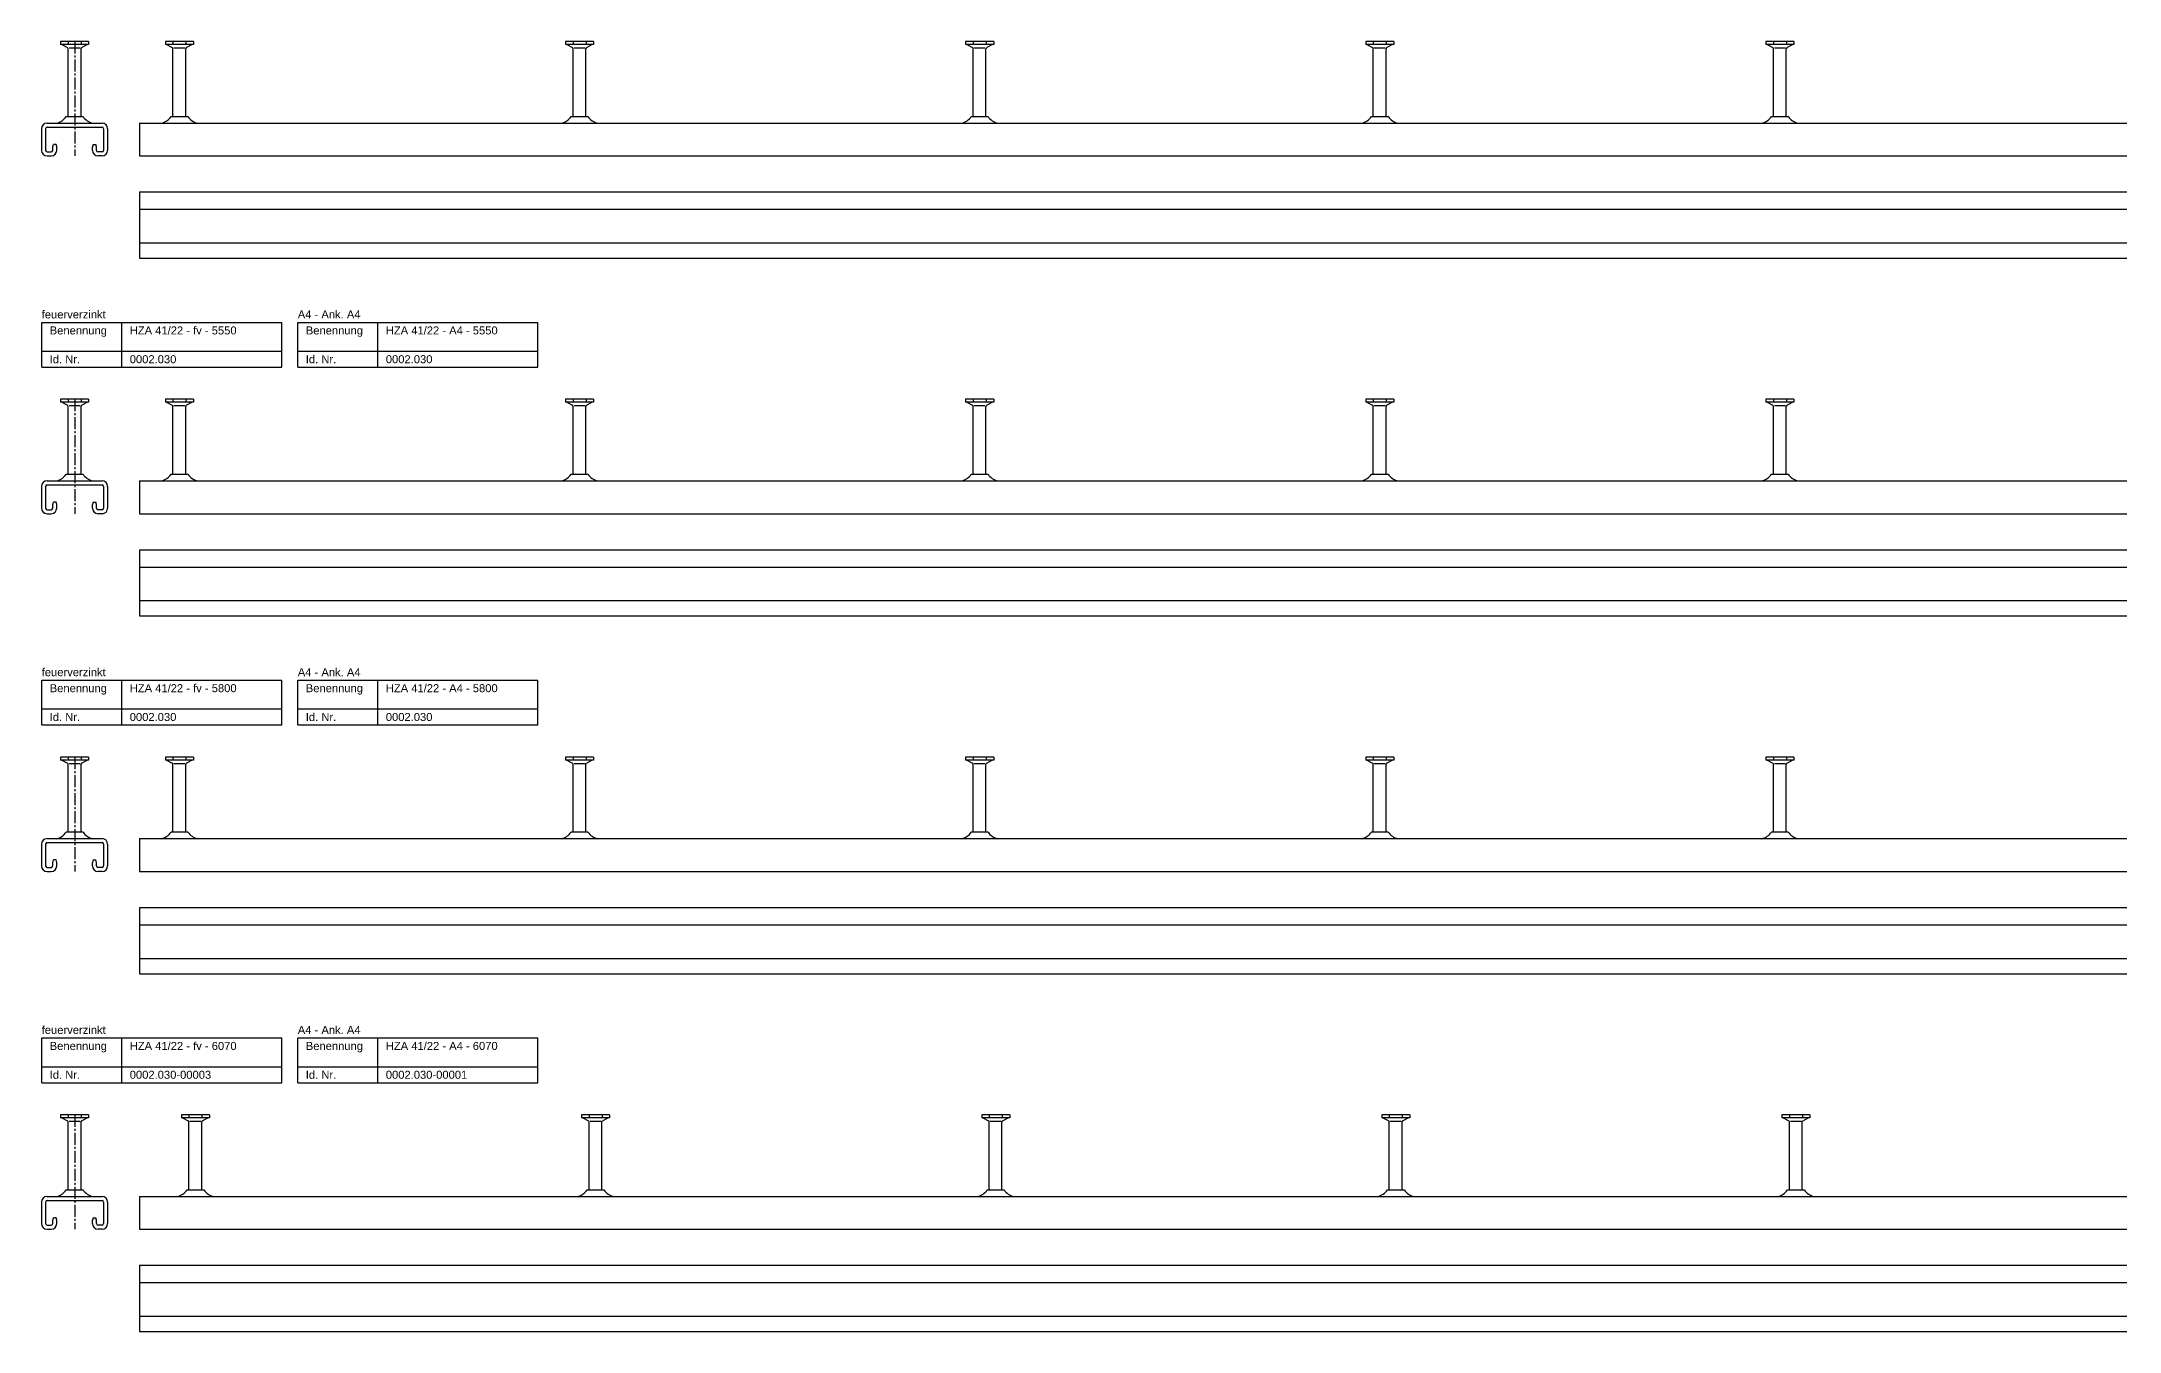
# Model space of a CAD drawing. Header units: millimetres. Extents: x -218 to 5913, y -3930 to 2743.
# Drawn here: x -218 to 1080, y -3930 to -3124 of the extents above; entities that cross this region are included whole.
import ezdxf

# ---------------------------------------------------------------- set-up
doc = ezdxf.new("R2010")
doc.units = ezdxf.units.MM
doc.header["$LTSCALE"] = 10
doc.linetypes.add('MITTE2', pattern=[1.125, 0.75, -0.125, 0.125, -0.125])
doc.layers.add('HALFEN', color=2, linetype='CONTINUOUS')
doc.styles.add('ARIAL50', font='ARIAL.TTF', dxfattribs={"height": 5})

msp = doc.modelspace()

# ---------------------------------------------------------------- linework, layer by layer
at = {"layer": 'HALFEN'}
for p, q in [((-188.5, -3123.7), (-206, -3123.7)), ((-206, -3123.7), (-206, -3125.6)), ((-188.5, -3125.6), (-206, -3125.6)), ((-205.2, -3125.6), (-201.7, -3127.5)), ((-201.3, -3124), (-201.3, -3125.4)), ((-201.3, -3170.5), (-201.3, -3128.2)), ((-200.7, -3127.7), (-193.8, -3127.7)), ((-193.2, -3124), (-193.2, -3125.4)), ((-193.2, -3170.5), (-193.2, -3128.2)), ((-189.2, -3125.6), (-192.8, -3127.5)), ((-188.5, -3123.7), (-188.5, -3125.6)), ((-123, -3123.7), (-140.5, -3123.7)), ((-140.5, -3123.7), (-140.5, -3125.6)), ((-123, -3125.6), (-140.5, -3125.6)), ((-139.8, -3125.6), (-136.2, -3127.5)), ((-135.8, -3124), (-135.8, -3125.4)), ((-135.8, -3170.5), (-135.8, -3128.2)), ((-135.2, -3127.7), (-128.3, -3127.7)), ((-127.8, -3170.5), (-127.8, -3128.2)), ((-127.7, -3124), (-127.7, -3125.4)), ((-123.8, -3125.6), (-127.3, -3127.5)), ((-123, -3123.7), (-123, -3125.6)), ((127, -3123.7), (109.5, -3123.7)), ((109.5, -3123.7), (109.5, -3125.6)), ((127, -3125.6), (109.5, -3125.6)), ((110.2, -3125.6), (113.8, -3127.5)), ((114.2, -3124), (114.2, -3125.4)), ((114.2, -3170.5), (114.2, -3128.2)), ((114.8, -3127.7), (121.7, -3127.7)), ((122.2, -3170.5), (122.2, -3128.2)), ((122.3, -3124), (122.3, -3125.4)), ((126.2, -3125.6), (122.7, -3127.5)), ((127, -3123.7), (127, -3125.6)), ((377, -3123.7), (359.5, -3123.7)), ((359.5, -3123.7), (359.5, -3125.6)), ((377, -3125.6), (359.5, -3125.6)), ((360.2, -3125.6), (363.8, -3127.5)), ((364.2, -3124), (364.2, -3125.4)), ((364.2, -3170.5), (364.2, -3128.2)), ((364.8, -3127.7), (371.7, -3127.7)), ((372.2, -3170.5), (372.2, -3128.2)), ((372.3, -3124), (372.3, -3125.4)), ((376.2, -3125.6), (372.7, -3127.5)), ((377, -3123.7), (377, -3125.6)), ((627, -3123.7), (609.5, -3123.7)), ((609.5, -3123.7), (609.5, -3125.6)), ((627, -3125.6), (609.5, -3125.6)), ((610.2, -3125.6), (613.8, -3127.5)), ((614.2, -3124), (614.2, -3125.4)), ((614.2, -3170.5), (614.2, -3128.2)), ((614.8, -3127.7), (621.7, -3127.7)), ((622.2, -3170.5), (622.2, -3128.2)), ((622.3, -3124), (622.3, -3125.4)), ((626.2, -3125.6), (622.7, -3127.5)), ((627, -3123.7), (627, -3125.6)), ((859.5, -3123.7), (859.5, -3125.6)), ((877, -3123.7), (859.5, -3123.7)), ((877, -3125.6), (859.5, -3125.6)), ((860.2, -3125.6), (863.8, -3127.5)), ((864.2, -3124), (864.2, -3125.4)), ((864.2, -3170.5), (864.2, -3128.2)), ((864.8, -3127.7), (871.7, -3127.7)), ((872.2, -3170.5), (872.2, -3128.2)), ((872.3, -3124), (872.3, -3125.4)), ((876.3, -3125.6), (872.7, -3127.5)), ((877, -3123.7), (877, -3125.6)), ((-217.9, -3178.2), (-217.9, -3191.7)), ((-215.4, -3178.2), (-215.4, -3191.7)), ((-214.4, -3174.7), (-180.1, -3174.7)), ((-214.4, -3177.2), (-180.1, -3177.2)), ((-202.5, -3170.5), (-192, -3170.5)), ((-179.1, -3178.2), (-179.1, -3191.7)), ((-176.6, -3178.2), (-176.6, -3191.7)), ((-156.8, -3174.7), (5143.2, -3174.7)), ((-156.8, -3174.7), (-156.8, -3195.2)), ((-137, -3170.5), (-126.5, -3170.5)), ((113, -3170.5), (123.5, -3170.5)), ((363, -3170.5), (373.5, -3170.5)), ((613, -3170.5), (623.5, -3170.5)), ((863, -3170.5), (873.5, -3170.5)), ((-214.4, -3192.7), (-211.9, -3192.7)), ((-210.9, -3189.5), (-210.5, -3188)), ((-210.9, -3191.7), (-210.9, -3189.5)), ((-208.8, -3188), (-210.5, -3188)), ((-208.4, -3189.5), (-208.8, -3188)), ((-208.4, -3191.7), (-208.4, -3189.5)), ((-185.7, -3188), (-186.1, -3189.5)), ((-186.1, -3191.7), (-186.1, -3189.5)), ((-185.7, -3188), (-184, -3188)), ((-183.6, -3189.5), (-184, -3188)), ((-183.6, -3191.7), (-183.6, -3189.5)), ((-180.1, -3192.7), (-182.6, -3192.7)), ((-214.4, -3195.2), (-211.9, -3195.2)), ((-180.1, -3195.2), (-182.6, -3195.2)), ((-156.8, -3195.2), (5143.2, -3195.2)), ((-156.8, -3217.7), (5143.2, -3217.7)), ((-156.8, -3217.7), (-156.8, -3259.1)), ((-156.8, -3228.5), (5143.2, -3228.5)), ((-156.8, -3249.5), (5143.2, -3249.5)), ((-156.8, -3259.1), (5143.2, -3259.1)), ((-217.8, -3299.2), (-67.8, -3299.2)), ((-217.8, -3327.2), (-217.8, -3299.2)), ((-167.8, -3327.2), (-167.8, -3299.2)), ((-67.8, -3327.2), (-67.8, -3299.2)), ((-57.8, -3299.2), (92.2, -3299.2)), ((-57.8, -3327.2), (-57.8, -3299.2)), ((-7.8, -3327.2), (-7.8, -3299.2)), ((92.2, -3327.2), (92.2, -3299.2)), ((-217.8, -3317.2), (-67.8, -3317.2)), ((-57.8, -3317.2), (92.2, -3317.2)), ((-217.8, -3327.2), (-67.8, -3327.2)), ((-57.8, -3327.2), (92.2, -3327.2)), ((-188.5, -3347.2), (-206, -3347.2)), ((-206, -3347.2), (-206, -3349.1)), ((-188.5, -3349.1), (-206, -3349.1)), ((-205.2, -3349.1), (-201.7, -3351)), ((-201.3, -3347.5), (-201.3, -3348.9)), ((-193.2, -3347.5), (-193.2, -3348.9)), ((-189.2, -3349.1), (-192.8, -3351)), ((-188.5, -3347.2), (-188.5, -3349.1)), ((-123, -3347.2), (-140.5, -3347.2)), ((-140.5, -3347.2), (-140.5, -3349.1)), ((-123, -3349.1), (-140.5, -3349.1)), ((-139.8, -3349.1), (-136.2, -3351)), ((-135.8, -3347.5), (-135.8, -3348.9)), ((-127.7, -3347.5), (-127.7, -3348.9)), ((-123.8, -3349.1), (-127.3, -3351)), ((-123, -3347.2), (-123, -3349.1)), ((127, -3347.2), (109.5, -3347.2)), ((109.5, -3347.2), (109.5, -3349.1)), ((127, -3349.1), (109.5, -3349.1)), ((110.2, -3349.1), (113.8, -3351)), ((114.2, -3347.5), (114.2, -3348.9)), ((122.3, -3347.5), (122.3, -3348.9)), ((126.2, -3349.1), (122.7, -3351)), ((127, -3347.2), (127, -3349.1)), ((377, -3347.2), (359.5, -3347.2)), ((359.5, -3347.2), (359.5, -3349.1)), ((377, -3349.1), (359.5, -3349.1)), ((360.2, -3349.1), (363.8, -3351)), ((364.2, -3347.5), (364.2, -3348.9)), ((372.3, -3347.5), (372.3, -3348.9)), ((376.2, -3349.1), (372.7, -3351)), ((377, -3347.2), (377, -3349.1)), ((627, -3347.2), (609.5, -3347.2)), ((609.5, -3347.2), (609.5, -3349.1)), ((627, -3349.1), (609.5, -3349.1)), ((610.2, -3349.1), (613.8, -3351)), ((614.2, -3347.5), (614.2, -3348.9)), ((622.3, -3347.5), (622.3, -3348.9)), ((626.2, -3349.1), (622.7, -3351)), ((627, -3347.2), (627, -3349.1)), ((859.5, -3347.2), (859.5, -3349.1)), ((877, -3347.2), (859.5, -3347.2)), ((877, -3349.1), (859.5, -3349.1)), ((860.2, -3349.1), (863.8, -3351)), ((864.2, -3347.5), (864.2, -3348.9)), ((872.3, -3347.5), (872.3, -3348.9)), ((876.3, -3349.1), (872.7, -3351)), ((877, -3347.2), (877, -3349.1)), ((-201.3, -3394), (-201.3, -3351.7)), ((-200.7, -3351.2), (-193.8, -3351.2)), ((-193.2, -3394), (-193.2, -3351.7)), ((-135.8, -3394), (-135.8, -3351.7)), ((-135.2, -3351.2), (-128.3, -3351.2)), ((-127.8, -3394), (-127.8, -3351.7)), ((114.2, -3394), (114.2, -3351.7)), ((114.8, -3351.2), (121.7, -3351.2)), ((122.2, -3394), (122.2, -3351.7)), ((364.2, -3394), (364.2, -3351.7)), ((364.8, -3351.2), (371.7, -3351.2)), ((372.2, -3394), (372.2, -3351.7)), ((614.2, -3394), (614.2, -3351.7)), ((614.8, -3351.2), (621.7, -3351.2)), ((622.2, -3394), (622.2, -3351.7)), ((864.2, -3394), (864.2, -3351.7)), ((864.8, -3351.2), (871.7, -3351.2)), ((872.2, -3394), (872.2, -3351.7)), ((-214.4, -3398.2), (-180.1, -3398.2)), ((-214.4, -3400.7), (-180.1, -3400.7)), ((-202.5, -3394), (-192, -3394)), ((-156.8, -3398.2), (5393.2, -3398.2)), ((-156.8, -3398.2), (-156.8, -3418.7)), ((-137, -3394), (-126.5, -3394)), ((113, -3394), (123.5, -3394)), ((363, -3394), (373.5, -3394)), ((613, -3394), (623.5, -3394)), ((863, -3394), (873.5, -3394)), ((-217.9, -3401.7), (-217.9, -3415.2)), ((-215.4, -3401.7), (-215.4, -3415.2)), ((-210.9, -3413), (-210.5, -3411.5)), ((-210.9, -3415.2), (-210.9, -3413)), ((-208.8, -3411.5), (-210.5, -3411.5)), ((-208.4, -3413), (-208.8, -3411.5)), ((-208.4, -3415.2), (-208.4, -3413)), ((-185.7, -3411.5), (-186.1, -3413)), ((-186.1, -3415.2), (-186.1, -3413)), ((-185.7, -3411.5), (-184, -3411.5)), ((-183.6, -3413), (-184, -3411.5)), ((-183.6, -3415.2), (-183.6, -3413)), ((-179.1, -3401.7), (-179.1, -3415.2)), ((-176.6, -3401.7), (-176.6, -3415.2)), ((-214.4, -3416.2), (-211.9, -3416.2)), ((-214.4, -3418.7), (-211.9, -3418.7)), ((-180.1, -3416.2), (-182.6, -3416.2)), ((-180.1, -3418.7), (-182.6, -3418.7)), ((-156.8, -3418.7), (5393.2, -3418.7)), ((-156.8, -3441.2), (5393.2, -3441.2)), ((-156.8, -3441.2), (-156.8, -3482.6)), ((-156.8, -3452), (5393.2, -3452)), ((-156.8, -3473), (5393.2, -3473)), ((-156.8, -3482.6), (5393.2, -3482.6)), ((-217.8, -3522.7), (-67.8, -3522.7)), ((-217.8, -3550.7), (-217.8, -3522.7)), ((-167.8, -3550.7), (-167.8, -3522.7)), ((-67.8, -3550.7), (-67.8, -3522.7)), ((-57.8, -3522.7), (92.2, -3522.7)), ((-57.8, -3550.7), (-57.8, -3522.7)), ((-7.8, -3550.7), (-7.8, -3522.7)), ((92.2, -3550.7), (92.2, -3522.7)), ((-217.8, -3540.7), (-67.8, -3540.7)), ((-57.8, -3540.7), (92.2, -3540.7)), ((-217.8, -3550.7), (-67.8, -3550.7)), ((-57.8, -3550.7), (92.2, -3550.7)), ((-188.5, -3570.7), (-206, -3570.7)), ((-206, -3570.7), (-206, -3572.6)), ((-188.5, -3572.6), (-206, -3572.6)), ((-205.2, -3572.6), (-201.7, -3574.5)), ((-201.3, -3571), (-201.3, -3572.4)), ((-201.3, -3617.5), (-201.3, -3575.2)), ((-200.7, -3574.7), (-193.8, -3574.7)), ((-193.2, -3571), (-193.2, -3572.4)), ((-193.2, -3617.5), (-193.2, -3575.2)), ((-189.2, -3572.6), (-192.8, -3574.5)), ((-188.5, -3570.7), (-188.5, -3572.6)), ((-123, -3570.7), (-140.5, -3570.7)), ((-140.5, -3570.7), (-140.5, -3572.6)), ((-123, -3572.6), (-140.5, -3572.6)), ((-139.8, -3572.6), (-136.2, -3574.5)), ((-135.8, -3571), (-135.8, -3572.4)), ((-135.8, -3617.5), (-135.8, -3575.2)), ((-135.2, -3574.7), (-128.3, -3574.7)), ((-127.8, -3617.5), (-127.8, -3575.2)), ((-127.7, -3571), (-127.7, -3572.4)), ((-123.8, -3572.6), (-127.3, -3574.5)), ((-123, -3570.7), (-123, -3572.6)), ((127, -3570.7), (109.5, -3570.7)), ((109.5, -3570.7), (109.5, -3572.6)), ((127, -3572.6), (109.5, -3572.6)), ((110.2, -3572.6), (113.8, -3574.5)), ((114.2, -3571), (114.2, -3572.4)), ((114.2, -3617.5), (114.2, -3575.2)), ((114.8, -3574.7), (121.7, -3574.7)), ((122.2, -3617.5), (122.2, -3575.2)), ((122.3, -3571), (122.3, -3572.4)), ((126.2, -3572.6), (122.7, -3574.5)), ((127, -3570.7), (127, -3572.6)), ((377, -3570.7), (359.5, -3570.7)), ((359.5, -3570.7), (359.5, -3572.6)), ((377, -3572.6), (359.5, -3572.6)), ((360.2, -3572.6), (363.8, -3574.5)), ((364.2, -3571), (364.2, -3572.4)), ((364.2, -3617.5), (364.2, -3575.2)), ((364.8, -3574.7), (371.7, -3574.7)), ((372.2, -3617.5), (372.2, -3575.2)), ((372.3, -3571), (372.3, -3572.4)), ((376.2, -3572.6), (372.7, -3574.5)), ((377, -3570.7), (377, -3572.6)), ((627, -3570.7), (609.5, -3570.7)), ((609.5, -3570.7), (609.5, -3572.6)), ((627, -3572.6), (609.5, -3572.6)), ((610.2, -3572.6), (613.8, -3574.5)), ((614.2, -3571), (614.2, -3572.4)), ((614.2, -3617.5), (614.2, -3575.2)), ((614.8, -3574.7), (621.7, -3574.7)), ((622.2, -3617.5), (622.2, -3575.2)), ((622.3, -3571), (622.3, -3572.4)), ((626.2, -3572.6), (622.7, -3574.5)), ((627, -3570.7), (627, -3572.6)), ((859.5, -3570.7), (859.5, -3572.6)), ((877, -3570.7), (859.5, -3570.7)), ((877, -3572.6), (859.5, -3572.6)), ((860.2, -3572.6), (863.8, -3574.5)), ((864.2, -3571), (864.2, -3572.4)), ((864.2, -3617.5), (864.2, -3575.2)), ((864.8, -3574.7), (871.7, -3574.7)), ((872.2, -3617.5), (872.2, -3575.2)), ((872.3, -3571), (872.3, -3572.4)), ((876.3, -3572.6), (872.7, -3574.5)), ((877, -3570.7), (877, -3572.6)), ((-214.4, -3621.7), (-180.1, -3621.7)), ((-202.5, -3617.5), (-192, -3617.5)), ((-156.8, -3621.7), (5643.2, -3621.7)), ((-156.8, -3621.7), (-156.8, -3642.2)), ((-137, -3617.5), (-126.5, -3617.5)), ((113, -3617.5), (123.5, -3617.5)), ((363, -3617.5), (373.5, -3617.5)), ((613, -3617.5), (623.5, -3617.5)), ((863, -3617.5), (873.5, -3617.5)), ((-217.9, -3625.2), (-217.9, -3638.7)), ((-215.4, -3625.2), (-215.4, -3638.7)), ((-214.4, -3624.2), (-180.1, -3624.2)), ((-210.9, -3636.5), (-210.5, -3635)), ((-208.8, -3635), (-210.5, -3635)), ((-208.4, -3636.5), (-208.8, -3635)), ((-185.7, -3635), (-186.1, -3636.5)), ((-185.7, -3635), (-184, -3635)), ((-183.6, -3636.5), (-184, -3635)), ((-179.1, -3625.2), (-179.1, -3638.7)), ((-176.6, -3625.2), (-176.6, -3638.7)), ((-214.4, -3639.7), (-211.9, -3639.7)), ((-214.4, -3642.2), (-211.9, -3642.2)), ((-210.9, -3638.7), (-210.9, -3636.5)), ((-208.4, -3638.7), (-208.4, -3636.5)), ((-186.1, -3638.7), (-186.1, -3636.5)), ((-183.6, -3638.7), (-183.6, -3636.5)), ((-180.1, -3639.7), (-182.6, -3639.7)), ((-180.1, -3642.2), (-182.6, -3642.2)), ((-156.8, -3642.2), (5643.2, -3642.2)), ((-156.8, -3664.7), (5643.2, -3664.7)), ((-156.8, -3664.7), (-156.8, -3706.1)), ((-156.8, -3675.5), (5643.2, -3675.5)), ((-156.8, -3696.5), (5643.2, -3696.5)), ((-156.8, -3706.1), (5643.2, -3706.1)), ((-217.8, -3746.2), (-67.8, -3746.2)), ((-217.8, -3774.2), (-217.8, -3746.2)), ((-167.8, -3774.2), (-167.8, -3746.2)), ((-67.8, -3774.2), (-67.8, -3746.2)), ((-57.8, -3746.2), (92.2, -3746.2)), ((-57.8, -3774.2), (-57.8, -3746.2)), ((-7.8, -3774.2), (-7.8, -3746.2)), ((92.2, -3774.2), (92.2, -3746.2)), ((-217.8, -3764.2), (-67.8, -3764.2)), ((-57.8, -3764.2), (92.2, -3764.2)), ((-217.8, -3774.2), (-67.8, -3774.2)), ((-57.8, -3774.2), (92.2, -3774.2)), ((-188.5, -3794.2), (-206, -3794.2)), ((-206, -3794.2), (-206, -3796.1)), ((-188.5, -3796.1), (-206, -3796.1)), ((-205.2, -3796.1), (-201.7, -3798)), ((-201.3, -3794.5), (-201.3, -3795.9)), ((-201.3, -3841), (-201.3, -3798.7)), ((-200.7, -3798.2), (-193.8, -3798.2)), ((-193.2, -3794.5), (-193.2, -3795.9)), ((-193.2, -3841), (-193.2, -3798.7)), ((-189.2, -3796.1), (-192.8, -3798)), ((-188.5, -3794.2), (-188.5, -3796.1)), ((-113, -3794.2), (-130.5, -3794.2)), ((-130.5, -3794.2), (-130.5, -3796.1)), ((-113, -3796.1), (-130.5, -3796.1)), ((-129.8, -3796.1), (-126.2, -3798)), ((-125.8, -3794.5), (-125.8, -3795.9)), ((-125.8, -3841), (-125.8, -3798.7)), ((-125.2, -3798.2), (-118.3, -3798.2)), ((-117.8, -3841), (-117.8, -3798.7)), ((-117.7, -3794.5), (-117.7, -3795.9)), ((-113.8, -3796.1), (-117.3, -3798)), ((-113, -3794.2), (-113, -3796.1)), ((119.5, -3794.2), (119.5, -3796.1)), ((137, -3794.2), (119.5, -3794.2)), ((137, -3796.1), (119.5, -3796.1)), ((120.2, -3796.1), (123.8, -3798)), ((124.2, -3794.5), (124.2, -3795.9)), ((124.2, -3841), (124.2, -3798.7)), ((124.8, -3798.2), (131.7, -3798.2)), ((132.2, -3841), (132.2, -3798.7)), ((132.3, -3794.5), (132.3, -3795.9)), ((136.2, -3796.1), (132.7, -3798)), ((137, -3794.2), (137, -3796.1)), ((369.5, -3794.2), (369.5, -3796.1)), ((387, -3794.2), (369.5, -3794.2)), ((387, -3796.1), (369.5, -3796.1)), ((370.2, -3796.1), (373.8, -3798)), ((374.2, -3794.5), (374.2, -3795.9)), ((374.2, -3841), (374.2, -3798.7)), ((374.8, -3798.2), (381.7, -3798.2)), ((382.2, -3841), (382.2, -3798.7)), ((382.3, -3794.5), (382.3, -3795.9)), ((386.2, -3796.1), (382.7, -3798)), ((387, -3794.2), (387, -3796.1)), ((619.5, -3794.2), (619.5, -3796.1)), ((637, -3794.2), (619.5, -3794.2)), ((637, -3796.1), (619.5, -3796.1)), ((620.2, -3796.1), (623.8, -3798)), ((624.2, -3794.5), (624.2, -3795.9)), ((624.2, -3841), (624.2, -3798.7)), ((624.8, -3798.2), (631.7, -3798.2)), ((632.2, -3841), (632.2, -3798.7)), ((632.3, -3794.5), (632.3, -3795.9)), ((636.2, -3796.1), (632.7, -3798)), ((637, -3794.2), (637, -3796.1)), ((869.5, -3794.2), (869.5, -3796.1)), ((887, -3794.2), (869.5, -3794.2)), ((887, -3796.1), (869.5, -3796.1)), ((870.2, -3796.1), (873.8, -3798)), ((874.2, -3794.5), (874.2, -3795.9)), ((874.2, -3841), (874.2, -3798.7)), ((874.8, -3798.2), (881.7, -3798.2)), ((882.2, -3841), (882.2, -3798.7)), ((882.3, -3794.5), (882.3, -3795.9)), ((886.2, -3796.1), (882.7, -3798)), ((887, -3794.2), (887, -3796.1)), ((-202.5, -3841), (-192, -3841)), ((-127, -3841), (-116.5, -3841)), ((123, -3841), (133.5, -3841)), ((373, -3841), (383.5, -3841)), ((623, -3841), (633.5, -3841)), ((873, -3841), (883.5, -3841)), ((-217.9, -3848.7), (-217.9, -3862.2)), ((-215.4, -3848.7), (-215.4, -3862.2)), ((-214.4, -3845.2), (-180.1, -3845.2)), ((-214.4, -3847.7), (-180.1, -3847.7)), ((-179.1, -3848.7), (-179.1, -3862.2)), ((-176.6, -3848.7), (-176.6, -3862.2)), ((-156.8, -3845.2), (5913.2, -3845.2)), ((-156.8, -3845.2), (-156.8, -3865.7)), ((-214.4, -3863.2), (-211.9, -3863.2)), ((-214.4, -3865.7), (-211.9, -3865.7)), ((-210.9, -3860), (-210.5, -3858.5)), ((-210.9, -3862.2), (-210.9, -3860)), ((-208.8, -3858.5), (-210.5, -3858.5)), ((-208.4, -3860), (-208.8, -3858.5)), ((-208.4, -3862.2), (-208.4, -3860)), ((-185.7, -3858.5), (-186.1, -3860)), ((-186.1, -3862.2), (-186.1, -3860)), ((-185.7, -3858.5), (-184, -3858.5)), ((-183.6, -3860), (-184, -3858.5)), ((-183.6, -3862.2), (-183.6, -3860)), ((-180.1, -3863.2), (-182.6, -3863.2)), ((-180.1, -3865.7), (-182.6, -3865.7)), ((-156.8, -3865.7), (5913.2, -3865.7)), ((-156.8, -3888.2), (5913.2, -3888.2)), ((-156.8, -3888.2), (-156.8, -3929.6)), ((-156.8, -3899), (5913.2, -3899)), ((-156.8, -3920), (5913.2, -3920)), ((-156.8, -3929.6), (5913.2, -3929.6))]:
    msp.add_line(p, q, dxfattribs=at)
at = {"layer": 'HALFEN', "color": 1, "linetype": 'MITTE2'}
for p, q in [((-197.2, -3123.7), (-197.2, -3195.2)), ((-197.2, -3347.2), (-197.2, -3418.7)), ((-197.2, -3570.7), (-197.2, -3642.2)), ((-197.2, -3794.2), (-197.2, -3865.7))]:
    msp.add_line(p, q, dxfattribs=at)
at = {"layer": 'HALFEN'}
for centre, radius, start, end in [((-202.1, -3128.2), 0.8, 0, 62.3005), ((-192.4, -3128.2), 0.8, 117.6995, 180), ((-136.6, -3128.2), 0.8, 0, 62.3005), ((-127, -3128.2), 0.8, 117.6995, 180), ((113.4, -3128.2), 0.8, 0, 62.3005), ((123, -3128.2), 0.8, 117.6995, 180), ((363.4, -3128.2), 0.8, 0, 62.3005), ((373.1, -3128.2), 0.8, 117.6995, 180), ((613.5, -3128.2), 0.8, 0, 62.3005), ((623, -3128.2), 0.8, 117.6995, 180), ((863.4, -3128.2), 0.8, 0, 62.3005), ((873.1, -3128.2), 0.8, 117.6995, 180), ((-214.4, -3178.2), 3.5, 90, 180), ((-214.4, -3178.2), 1, 90, 180), ((-210.8, -3165), 10, 283.1804, 326.0185), ((-183.7, -3165), 10, 213.9815, 256.8196), ((-180.1, -3178.2), 3.5, 0, 90), ((-180.1, -3178.2), 1, 0, 90), ((-143.5, -3172.7), 2, 270, 283.1804), ((-145.3, -3165), 10, 283.1804, 326.0185), ((-118.2, -3165), 10, 213.9815, 256.8196), ((-120, -3172.7), 2, 256.8196, 270), ((106.5, -3172.7), 2, 270, 283.1804), ((104.7, -3165), 10, 283.1804, 326.0185), ((131.8, -3165), 10, 213.9815, 256.8196), ((130, -3172.7), 2, 256.8196, 270), ((356.5, -3172.7), 2, 270, 283.1804), ((354.7, -3165), 10, 283.1804, 326.0185), ((381.8, -3165), 10, 213.9815, 256.8196), ((380, -3172.7), 2, 256.8196, 270), ((606.5, -3172.7), 2, 270, 283.1804), ((604.7, -3165), 10, 283.1804, 326.0185), ((631.8, -3165), 10, 213.9815, 256.8196), ((630, -3172.7), 2, 256.8196, 270), ((856.5, -3172.7), 2, 270, 283.1804), ((854.7, -3165), 10, 283.1804, 326.0185), ((881.8, -3165), 10, 213.9815, 256.8196), ((880, -3172.7), 2, 256.8196, 270), ((-214.4, -3191.7), 3.5, 180, 270), ((-214.4, -3191.7), 1, 180, 270), ((-211.9, -3191.7), 1, 270, 0), ((-211.9, -3191.7), 3.5, 270, 0), ((-182.6, -3191.7), 3.5, 180, 270), ((-182.6, -3191.7), 1, 180, 270), ((-180.1, -3191.7), 1, 270, 0), ((-180.1, -3191.7), 3.5, 270, 0), ((-202.1, -3351.7), 0.8, 0, 62.3005), ((-192.4, -3351.7), 0.8, 117.6995, 180), ((-136.6, -3351.7), 0.8, 0, 62.3005), ((-127, -3351.7), 0.8, 117.6995, 180), ((113.4, -3351.7), 0.8, 0, 62.3005), ((123, -3351.7), 0.8, 117.6995, 180), ((363.4, -3351.7), 0.8, 0, 62.3005), ((373.1, -3351.7), 0.8, 117.6995, 180), ((613.5, -3351.7), 0.8, 0, 62.3005), ((623, -3351.7), 0.8, 117.6995, 180), ((863.4, -3351.7), 0.8, 0, 62.3005), ((873.1, -3351.7), 0.8, 117.6995, 180), ((-214.4, -3401.7), 3.5, 90, 180), ((-214.4, -3401.7), 1, 90, 180), ((-210.8, -3388.5), 10, 283.1804, 326.0185), ((-183.7, -3388.5), 10, 213.9815, 256.8196), ((-180.1, -3401.7), 3.5, 0, 90), ((-180.1, -3401.7), 1, 0, 90), ((-143.5, -3396.2), 2, 270, 283.1804), ((-145.3, -3388.5), 10, 283.1804, 326.0185), ((-118.2, -3388.5), 10, 213.9815, 256.8196), ((-120, -3396.2), 2, 256.8196, 270), ((106.5, -3396.2), 2, 270, 283.1804), ((104.7, -3388.5), 10, 283.1804, 326.0185), ((131.8, -3388.5), 10, 213.9815, 256.8196), ((130, -3396.2), 2, 256.8196, 270), ((356.5, -3396.2), 2, 270, 283.1804), ((354.7, -3388.5), 10, 283.1804, 326.0185), ((381.8, -3388.5), 10, 213.9815, 256.8196), ((380, -3396.2), 2, 256.8196, 270), ((606.5, -3396.2), 2, 270, 283.1804), ((604.7, -3388.5), 10, 283.1804, 326.0185), ((631.8, -3388.5), 10, 213.9815, 256.8196), ((630, -3396.2), 2, 256.8196, 270), ((856.5, -3396.2), 2, 270, 283.1804), ((854.7, -3388.5), 10, 283.1804, 326.0185), ((881.8, -3388.5), 10, 213.9815, 256.8196), ((880, -3396.2), 2, 256.8196, 270), ((-214.4, -3415.2), 3.5, 180, 270), ((-214.4, -3415.2), 1, 180, 270), ((-211.9, -3415.2), 1, 270, 0), ((-211.9, -3415.2), 3.5, 270, 0), ((-182.6, -3415.2), 3.5, 180, 270), ((-182.6, -3415.2), 1, 180, 270), ((-180.1, -3415.2), 1, 270, 0), ((-180.1, -3415.2), 3.5, 270, 0), ((-202.1, -3575.2), 0.8, 0, 62.3005), ((-192.4, -3575.2), 0.8, 117.6995, 180), ((-136.6, -3575.2), 0.8, 0, 62.3005), ((-127, -3575.2), 0.8, 117.6995, 180), ((113.4, -3575.2), 0.8, 0, 62.3005), ((123, -3575.2), 0.8, 117.6995, 180), ((363.4, -3575.2), 0.8, 0, 62.3005), ((373.1, -3575.2), 0.8, 117.6995, 180), ((613.5, -3575.2), 0.8, 0, 62.3005), ((623, -3575.2), 0.8, 117.6995, 180), ((863.4, -3575.2), 0.8, 0, 62.3005), ((873.1, -3575.2), 0.8, 117.6995, 180), ((-214.4, -3625.2), 3.5, 90, 180), ((-210.8, -3612), 10, 283.1804, 326.0185), ((-183.7, -3612), 10, 213.9815, 256.8196), ((-180.1, -3625.2), 3.5, 0, 90), ((-143.5, -3619.7), 2, 270, 283.1804), ((-145.3, -3612), 10, 283.1804, 326.0185), ((-118.2, -3612), 10, 213.9815, 256.8196), ((-120, -3619.7), 2, 256.8196, 270), ((106.5, -3619.7), 2, 270, 283.1804), ((104.7, -3612), 10, 283.1804, 326.0185), ((131.8, -3612), 10, 213.9815, 256.8196), ((130, -3619.7), 2, 256.8196, 270), ((356.5, -3619.7), 2, 270, 283.1804), ((354.7, -3612), 10, 283.1804, 326.0185), ((381.8, -3612), 10, 213.9815, 256.8196), ((380, -3619.7), 2, 256.8196, 270), ((606.5, -3619.7), 2, 270, 283.1804), ((604.7, -3612), 10, 283.1804, 326.0185), ((631.8, -3612), 10, 213.9815, 256.8196), ((630, -3619.7), 2, 256.8196, 270), ((856.5, -3619.7), 2, 270, 283.1804), ((854.7, -3612), 10, 283.1804, 326.0185), ((881.8, -3612), 10, 213.9815, 256.8196), ((880, -3619.7), 2, 256.8196, 270), ((-214.4, -3625.2), 1, 90, 180), ((-180.1, -3625.2), 1, 0, 90), ((-214.4, -3638.7), 3.5, 180, 270), ((-214.4, -3638.7), 1, 180, 270), ((-211.9, -3638.7), 1, 270, 0), ((-211.9, -3638.7), 3.5, 270, 0), ((-182.6, -3638.7), 3.5, 180, 270), ((-182.6, -3638.7), 1, 180, 270), ((-180.1, -3638.7), 1, 270, 0), ((-180.1, -3638.7), 3.5, 270, 0), ((-202.1, -3798.7), 0.8, 0, 62.3005), ((-192.4, -3798.7), 0.8, 117.6995, 180), ((-126.6, -3798.7), 0.8, 0, 62.3005), ((-117, -3798.7), 0.8, 117.6995, 180), ((123.4, -3798.7), 0.8, 0, 62.3005), ((133, -3798.7), 0.8, 117.6995, 180), ((373.4, -3798.7), 0.8, 0, 62.3005), ((383, -3798.7), 0.8, 117.6995, 180), ((623.4, -3798.7), 0.8, 0, 62.3005), ((633, -3798.7), 0.8, 117.6995, 180), ((873.4, -3798.7), 0.8, 0, 62.3005), ((883, -3798.7), 0.8, 117.6995, 180), ((-210.8, -3835.5), 10, 283.1804, 326.0185), ((-183.7, -3835.5), 10, 213.9815, 256.8196), ((-135.3, -3835.5), 10, 283.1804, 326.0185), ((-108.2, -3835.5), 10, 213.9815, 256.8196), ((114.7, -3835.5), 10, 283.1804, 326.0185), ((141.8, -3835.5), 10, 213.9815, 256.8196), ((364.7, -3835.5), 10, 283.1804, 326.0185), ((391.8, -3835.5), 10, 213.9815, 256.8196), ((614.7, -3835.5), 10, 283.1804, 326.0185), ((641.8, -3835.5), 10, 213.9815, 256.8196), ((864.7, -3835.5), 10, 283.1804, 326.0185), ((891.8, -3835.5), 10, 213.9815, 256.8196), ((-214.4, -3848.7), 3.5, 90, 180), ((-214.4, -3848.7), 1, 90, 180), ((-180.1, -3848.7), 3.5, 0, 90), ((-180.1, -3848.7), 1, 0, 90), ((-133.5, -3843.2), 2, 270, 283.1804), ((-110, -3843.2), 2, 256.8196, 270), ((116.5, -3843.2), 2, 270, 283.1804), ((140, -3843.2), 2, 256.8196, 270), ((366.5, -3843.2), 2, 270, 283.1804), ((390, -3843.2), 2, 256.8196, 270), ((616.5, -3843.2), 2, 270, 283.1804), ((640, -3843.2), 2, 256.8196, 270), ((866.5, -3843.2), 2, 270, 283.1804), ((890, -3843.2), 2, 256.8196, 270), ((-214.4, -3862.2), 3.5, 180, 270), ((-214.4, -3862.2), 1, 180, 270), ((-211.9, -3862.2), 1, 270, 0), ((-211.9, -3862.2), 3.5, 270, 0), ((-182.6, -3862.2), 3.5, 180, 270), ((-182.6, -3862.2), 1, 180, 270), ((-180.1, -3862.2), 1, 270, 0), ((-180.1, -3862.2), 3.5, 270, 0)]:
    msp.add_arc(centre, radius, start, end, dxfattribs=at)

# ---------------------------------------------------------------- texts
at = {"layer": 'HALFEN', "style": 'ARIAL50'}
for s, p in [('feuerverzinkt', (-217.8, -3296.7)), ('A4 - Ank. A4', (-57.8, -3296.7)), ('Benennung', (-212.8, -3306.7)), ('HZA 41/22 - fv - 5550', (-162.8, -3306.7)), ('Benennung', (-52.8, -3306.7)), ('HZA 41/22 - A4 - 5550', (-2.8, -3306.7)), ('Id. Nr.', (-212.8, -3324.7)), ('0002.030', (-162.8, -3324.7)), ('Id. Nr.', (-52.8, -3324.7)), ('0002.030', (-2.8, -3324.7)), ('feuerverzinkt', (-217.8, -3520.2)), ('A4 - Ank. A4', (-57.8, -3520.2)), ('Benennung', (-212.8, -3530.2)), ('HZA 41/22 - fv - 5800', (-162.8, -3530.2)), ('Benennung', (-52.8, -3530.2)), ('HZA 41/22 - A4 - 5800', (-2.8, -3530.2)), ('Id. Nr.', (-212.8, -3548.2)), ('0002.030', (-162.8, -3548.2)), ('Id. Nr.', (-52.8, -3548.2)), ('0002.030', (-2.8, -3548.2)), ('feuerverzinkt', (-217.8, -3743.7)), ('A4 - Ank. A4', (-57.8, -3743.7)), ('Benennung', (-212.8, -3753.7)), ('HZA 41/22 - fv - 6070', (-162.8, -3753.7)), ('Benennung', (-52.8, -3753.7)), ('HZA 41/22 - A4 - 6070', (-2.8, -3753.7)), ('Id. Nr.', (-212.8, -3771.7)), ('0002.030-00003', (-162.8, -3771.7)), ('Id. Nr.', (-52.8, -3771.7)), ('0002.030-00001', (-2.8, -3771.7))]:
    msp.add_text(s, height=5, dxfattribs=at).set_placement(p)

doc.saveas('drawing.dxf')
